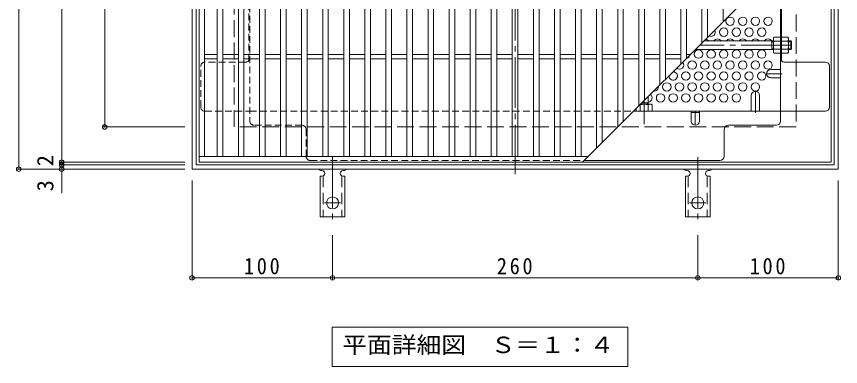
# Model space of a CAD drawing. Units: millimetres at full size, sheet at 1:4. Extents: x -752 to 1068, y -779 to 732.
# Drawn here: x -739 to -152, y -11 to 238 of the extents above; entities that cross this region are included whole.
import ezdxf
from ezdxf.enums import TextEntityAlignment as Align

# ---------------------------------------------------------------- set-up
doc = ezdxf.new("R2010")
doc.units = ezdxf.units.MM
doc.header["$LTSCALE"] = 4
doc.header["$PDMODE"] = 32
doc.header["$PDSIZE"] = 3.2
for name, pattern in [('CHAIN1', [8, 5, -1, 1, -1]), ('CHAIN2', [12, 9, -1, 1, -1]), ('DASHED1', [1.8, 1.2, -0.6]), ('DASHED2', [3, 2, -1]), ('DASHED3', [4, 3, -1])]:
    doc.linetypes.add(name, pattern=pattern)
for name, color, linetype, lineweight in [('A-1_躯体', 3, 'Continuous', 9), ('A-2_仕上', 3, 'Continuous', 9), ('A-4_その他', 7, 'Continuous', 9), ('A-5_文字', 7, 'Continuous', 9), ('A-6_寸法', 2, 'Continuous', 9), ('A-7_ハッチ', 2, 'Continuous', 9), ('A-8_記号', 2, 'Continuous', 9), ('A-A_ﾊｯﾁ-ﾜｸ', 3, 'Continuous', 9), ('A-B_ﾊｯﾁ', 2, 'Continuous', 9)]:
    doc.layers.add(name, color=color, linetype=linetype, lineweight=lineweight)
doc.styles.add('ＭＳ ゴシック', font='')
doc.styles.get('ＭＳ ゴシック').set_extended_font_data('MS Gothic')

msp = doc.modelspace()

# ---------------------------------------------------------------- linework, layer by layer
at = {"layer": 'A-1_躯体', "color": 2}
for p, q in [((-614.02, 129.849), (-614.02, 589.849)), ((-611.021, 132.849), (-611.021, 586.849)), ((-157.02, 586.849), (-157.02, 132.849)), ((-154.02, 589.849), (-154.02, 129.849)), ((-154.02, 129.849), (-614.02, 129.849)), ((-157.02, 132.849), (-611.021, 132.849))]:
    msp.add_line(p, q, dxfattribs=at)
at = {"layer": 'A-1_躯体', "color": 2, "linetype": 'DASHED3'}
for p, q in [((-584.02, 159.849), (-584.02, 559.849)), ((-184.02, 559.849), (-184.02, 159.849)), ((-184.02, 159.849), (-584.02, 159.849))]:
    msp.add_line(p, q, dxfattribs=at)
at = {"layer": 'A-1_躯体', "linetype": 'CHAIN2'}
for p, q in [((-187.22, 218.045), (-252.824, 218.045)), ((-292.22, 178.649), (-292.22, 161.813))]:
    msp.add_line(p, q, dxfattribs=at)
at = {"layer": 'A-1_躯体'}
for p, q in [((-200.22, 221.045), (-249.824, 221.045)), ((-201.22, 215.045), (-201.22, 221.045)), ((-201.22, 220.545), (-200.22, 220.545)), ((-187.72, 221.045), (-189.42, 221.045)), ((-189.42, 220.545), (-187.22, 220.545)), ((-187.72, 215.045), (-187.72, 221.045)), ((-187.72, 221.045), (-187.22, 220.545)), ((-187.22, 215.545), (-187.22, 220.545)), ((-200.22, 215.045), (-255.824, 215.045)), ((-201.22, 215.545), (-200.22, 215.545)), ((-189.42, 215.545), (-187.22, 215.545)), ((-187.72, 215.045), (-189.42, 215.045)), ((-187.72, 215.045), (-187.22, 215.545)), ((-294.72, 176.149), (-294.72, 176.045)), ((-293.824, 177.045), (-289.22, 177.045)), ((-289.72, 177.045), (-289.72, 176.045)), ((-289.22, 181.649), (-289.22, 176.045))]:
    msp.add_line(p, q, dxfattribs=at)
at = {"layer": 'A-2_仕上'}
for p, q in [((-609.02, 134.849), (-609.02, 584.849)), ((-605.02, 138.849), (-605.02, 580.849)), ((-596.022, 138.849), (-596.022, 580.849)), ((-592.022, 138.849), (-592.022, 580.849)), ((-581.022, 138.849), (-581.022, 580.849)), ((-577.022, 138.849), (-577.022, 580.849)), ((-566.022, 138.849), (-566.022, 580.849)), ((-562.022, 138.849), (-562.022, 580.849)), ((-551.021, 138.849), (-551.021, 580.849)), ((-547.022, 138.849), (-547.022, 580.849)), ((-536.021, 138.849), (-536.021, 580.849)), ((-532.021, 138.849), (-532.021, 580.849)), ((-521.021, 138.849), (-521.021, 580.849)), ((-517.021, 138.849), (-517.021, 580.849)), ((-506.021, 138.849), (-506.021, 580.849)), ((-502.021, 138.849), (-502.021, 580.849)), ((-491.021, 138.849), (-491.021, 580.849)), ((-487.021, 138.849), (-487.021, 580.849)), ((-476.021, 138.849), (-476.021, 580.849)), ((-472.021, 138.849), (-472.021, 580.849)), ((-461.021, 138.849), (-461.021, 580.849)), ((-457.021, 138.849), (-457.021, 580.849)), ((-446.021, 138.849), (-446.021, 580.849)), ((-442.021, 138.849), (-442.021, 580.849)), ((-431.021, 138.849), (-431.021, 580.849)), ((-427.021, 138.849), (-427.021, 580.849)), ((-416.021, 138.849), (-416.021, 580.849)), ((-412.021, 138.849), (-412.021, 580.849)), ((-401.02, 138.849), (-401.02, 580.849)), ((-397.02, 138.849), (-397.02, 580.849)), ((-386.02, 138.849), (-386.02, 580.849)), ((-382.02, 138.849), (-382.02, 580.849)), ((-371.02, 138.849), (-371.02, 580.849)), ((-367.02, 138.849), (-367.02, 580.849)), ((-356.02, 138.849), (-356.02, 580.849)), ((-352.02, 138.849), (-352.02, 580.849)), ((-341.02, 138.849), (-341.02, 580.849)), ((-337.02, 138.849), (-337.02, 580.849)), ((-326.02, 144.849), (-326.02, 580.849)), ((-322.02, 148.849), (-322.02, 580.849)), ((-311.02, 159.849), (-311.02, 580.849)), ((-307.02, 163.849), (-307.02, 580.849)), ((-296.02, 174.85), (-296.02, 580.849)), ((-292.02, 178.85), (-292.02, 580.849)), ((-281.02, 189.85), (-281.02, 580.849)), ((-277.02, 193.85), (-277.02, 580.849)), ((-266.019, 204.85), (-266.019, 580.849)), ((-262.02, 208.85), (-262.02, 580.849)), ((-251.019, 219.85), (-251.019, 580.849)), ((-247.019, 223.85), (-247.019, 580.849)), ((-236.019, 234.85), (-236.019, 580.849)), ((-159.02, 584.849), (-159.02, 134.849)), ((-336.02, 134.849), (-159.02, 311.849)), ((-605.02, 211.349), (-596.022, 211.349)), ((-592.022, 211.349), (-581.022, 211.349)), ((-577.022, 211.349), (-566.022, 211.349)), ((-562.022, 211.349), (-551.021, 211.349)), ((-547.022, 211.349), (-536.021, 211.349)), ((-532.021, 211.349), (-521.021, 211.349)), ((-517.021, 211.349), (-506.021, 211.349)), ((-502.021, 211.349), (-491.021, 211.349)), ((-487.021, 211.349), (-476.021, 211.349)), ((-472.021, 211.349), (-461.021, 211.349)), ((-457.021, 211.349), (-446.021, 211.349)), ((-442.021, 211.349), (-431.021, 211.349)), ((-427.021, 211.349), (-416.021, 211.349)), ((-412.021, 211.349), (-401.02, 211.349)), ((-397.02, 211.349), (-386.02, 211.349)), ((-382.02, 211.349), (-371.02, 211.349)), ((-367.02, 211.349), (-356.02, 211.349)), ((-352.02, 211.349), (-341.02, 211.349)), ((-337.02, 211.349), (-326.02, 211.349)), ((-322.02, 211.349), (-311.02, 211.349)), ((-307.02, 211.349), (-296.02, 211.349)), ((-292.02, 211.349), (-281.02, 211.349)), ((-277.02, 211.349), (-266.019, 211.349)), ((-262.02, 211.349), (-259.52, 211.349)), ((-605.02, 208.349), (-596.022, 208.349)), ((-592.022, 208.349), (-581.022, 208.349)), ((-577.022, 208.349), (-566.022, 208.349)), ((-562.022, 208.349), (-551.021, 208.349)), ((-547.022, 208.349), (-536.021, 208.349)), ((-532.021, 208.349), (-521.021, 208.349)), ((-517.021, 208.349), (-506.021, 208.349)), ((-502.021, 208.349), (-491.021, 208.349)), ((-487.021, 208.349), (-476.021, 208.349)), ((-472.021, 208.349), (-461.021, 208.349)), ((-457.021, 208.349), (-446.021, 208.349)), ((-442.021, 208.349), (-431.021, 208.349)), ((-427.021, 208.349), (-416.021, 208.349)), ((-412.021, 208.349), (-401.02, 208.349)), ((-397.02, 208.349), (-386.02, 208.349)), ((-382.02, 208.349), (-371.02, 208.349)), ((-367.02, 208.349), (-356.02, 208.349)), ((-352.02, 208.349), (-341.02, 208.349)), ((-337.02, 208.349), (-326.02, 208.349)), ((-322.02, 208.349), (-311.02, 208.349)), ((-307.02, 208.349), (-296.02, 208.349)), ((-292.02, 208.349), (-281.02, 208.349)), ((-277.02, 208.349), (-266.019, 208.349)), ((-609.02, 138.849), (-332.02, 138.849)), ((-159.02, 134.849), (-609.02, 134.849))]:
    msp.add_line(p, q, dxfattribs=at)
at = {"layer": 'A-4_その他'}
for p, q in [((-737.361, 589.849), (-737.361, 129.849)), ((-706.756, 584.849), (-706.756, 134.849)), ((-676.151, 559.849), (-676.151, 159.849)), ((-677.351, 159.849), (-619.021, 159.849)), ((-738.561, 129.849), (-619.021, 129.849)), ((-707.956, 134.849), (-619.021, 134.849)), ((-707.956, 132.849), (-619.021, 132.849)), ((-706.756, 134.849), (-706.756, 132.849)), ((-706.756, 132.849), (-706.756, 112.841)), ((-614.02, 51.272), (-614.02, 121.849)), ((-154.02, 51.272), (-154.02, 121.849)), ((-514.02, 51.272), (-514.02, 82.917)), ((-254.02, 51.272), (-254.02, 82.917)), ((-614.02, 52.472), (-514.02, 52.472)), ((-514.02, 52.472), (-254.02, 52.472)), ((-254.02, 52.472), (-154.02, 52.472))]:
    msp.add_line(p, q, dxfattribs=at)
for p in [(-676.151, 159.849), (-706.756, 134.849), (-737.361, 129.849), (-706.756, 132.849), (-706.756, 129.849), (-614.02, 52.472), (-514.02, 52.472), (-254.02, 52.472), (-154.02, 52.472)]:
    msp.add_point(p, dxfattribs=at)
at = {"layer": 'A-5_文字'}
for p, q in [((-514.22, 17.421), (-303.82, 17.421)), ((-303.82, 17.421), (-303.82, -10.579))]:
    msp.add_line(p, q, dxfattribs=at)
msp.add_lwpolyline([(-514.22, 17.421), (-514.22, -10.579), (-303.82, -10.579)], dxfattribs=at)
at = {"layer": 'A-6_寸法'}
for centre in [(-231.02, 235.098), (-222.02, 235.098), (-213.02, 235.098), (-204.02, 235.098), (-235.52, 227.304), (-226.52, 227.304), (-217.52, 227.304), (-208.52, 227.304), (-253.52, 211.715), (-244.52, 211.715), (-235.52, 211.715), (-226.52, 211.715), (-217.52, 211.715), (-208.52, 211.715), (-258.02, 203.921), (-249.02, 203.921), (-240.02, 203.921), (-231.02, 203.921), (-222.02, 203.921), (-213.02, 203.921), (-204.02, 203.921), (-262.52, 196.127), (-253.52, 196.127), (-244.52, 196.127), (-235.52, 196.127), (-226.52, 196.127), (-217.52, 196.127), (-208.52, 196.127), (-276.02, 188.333), (-267.02, 188.333), (-258.02, 188.333), (-249.02, 188.333), (-240.02, 188.333), (-231.02, 188.333), (-222.02, 188.333), (-213.02, 188.333), (-280.52, 180.538), (-271.52, 180.538), (-262.52, 180.538), (-253.52, 180.538), (-244.52, 180.538), (-235.52, 180.538), (-226.52, 180.538)]:
    msp.add_circle(centre, 3, dxfattribs=at)
for centre, start, end in [((-244.52, 227.304), 238.00459, 31.99541), ((-249.02, 219.51), 29.83741, 78.46504), ((-240.02, 219.51), 29.83741, 150.16259), ((-231.02, 219.51), 29.83741, 150.16259), ((-222.02, 219.51), 29.83741, 150.16259), ((-213.02, 219.51), 29.83741, 150.16259), ((-204.02, 219.51), 29.83741, 150.16259), ((-262.52, 211.715), 277.5077, 352.4923), ((-267.02, 203.921), 225.97281, 44.02719), ((-271.52, 196.127), 175.5817, 94.4183), ((-285.02, 188.333), 260.83013, 9.16987), ((-289.52, 180.538), 275.73917, 56.01542)]:
    msp.add_arc(centre, 3, start, end, dxfattribs=at)
at = {"layer": 'A-7_ハッチ', "linetype": 'CHAIN2'}
msp.add_line((-384.02, 593.446), (-384.02, 126.252), dxfattribs=at)
at = {"layer": 'A-7_ハッチ', "linetype": 'DASHED1'}
for p, q in [((-572.82, 555.652), (-572.82, 164.045)), ((-573.62, 207.007), (-573.62, 341.388)), ((-194.42, 207.007), (-194.42, 341.388)), ((-575.82, 206.046), (-604.824, 206.046)), ((-607.824, 174.045), (-607.824, 203.046)), ((-604.824, 171.045), (-572.82, 171.045)), ((-572.82, 171.045), (-299.824, 171.045)), ((-535.819, 161.045), (-569.82, 161.045)), ((-532.819, 158.045), (-532.819, 139.045)), ((-529.819, 136.045), (-334.824, 136.045))]:
    msp.add_line(p, q, dxfattribs=at)
at = {"layer": 'A-7_ハッチ'}
for p, q in [((-194.42, 207.007), (-194.42, 276.449)), ((-195.22, 164.045), (-195.22, 275.649)), ((-163.217, 206.046), (-192.22, 206.046)), ((-160.217, 174.045), (-160.217, 203.046)), ((-299.824, 171.045), (-163.217, 171.045)), ((-258.77, 170.245), (-252.77, 170.245)), ((-232.221, 161.045), (-198.22, 161.045)), ((-235.221, 139.045), (-235.221, 158.045)), ((-334.824, 136.045), (-238.221, 136.045))]:
    msp.add_line(p, q, dxfattribs=at)
at = {"layer": 'A-7_ハッチ', "linetype": 'DASHED1'}
for centre, start, end in [((-604.824, 203.046), 90, 180), ((-575.82, 209.046), 270, 0), ((-604.824, 174.045), 180, 270), ((-569.82, 164.045), 180, 270), ((-535.819, 158.045), 0, 90), ((-529.819, 139.045), 180, 270)]:
    msp.add_arc(centre, 3, start, end, dxfattribs=at)
at = {"layer": 'A-7_ハッチ'}
for centre, start, end in [((-192.22, 209.046), 180, 270), ((-163.217, 203.046), 0, 90), ((-163.217, 174.045), 270, 0), ((-232.221, 158.045), 90, 180), ((-198.22, 164.045), 270, 0), ((-238.221, 139.045), 270, 0)]:
    msp.add_arc(centre, 3, start, end, dxfattribs=at)
at = {"layer": 'A-8_記号'}
for p, q in [((-202.02, 200.788), (-195.22, 200.788)), ((-202.02, 194.788), (-195.22, 194.788)), ((-216.02, 182.195), (-216.02, 171.045)), ((-210.02, 182.195), (-210.02, 171.045)), ((-258.77, 164.045), (-258.77, 171.045)), ((-252.77, 164.045), (-252.77, 171.045))]:
    msp.add_line(p, q, dxfattribs=at)
at = {"layer": 'A-8_記号', "linetype": 'CHAIN1'}
for p, q in [((-194.02, 197.788), (-205.02, 197.788)), ((-213.02, 169.845), (-213.02, 185.195)), ((-255.77, 171.045), (-255.77, 161.045))]:
    msp.add_line(p, q, dxfattribs=at)
at = {"layer": 'A-8_記号'}
for centre, start, end in [((-202.02, 197.788), 90, 270), ((-213.02, 182.195), 0, 180), ((-255.77, 164.045), 180, 0)]:
    msp.add_arc(centre, 3, start, end, dxfattribs=at)
at = {"layer": 'A-A_ﾊｯﾁ-ﾜｸ', "color": 7, "linetype": 'CHAIN2'}
for p, q in [((-514.02, 138.317), (-514.02, 90.917)), ((-254.02, 138.317), (-254.02, 90.917)), ((-519.796, 105.849), (-508.244, 105.849)), ((-259.796, 105.849), (-248.244, 105.849))]:
    msp.add_line(p, q, dxfattribs=at)
at = {"layer": 'A-A_ﾊｯﾁ-ﾜｸ'}
for p, q in [((-522.77, 124.849), (-522.77, 95.849)), ((-522.77, 124.849), (-521.52, 124.849)), ((-522.02, 128.849), (-521.52, 128.849)), ((-506.525, 128.849), (-506.012, 128.849)), ((-505.27, 124.849), (-506.52, 124.849)), ((-505.27, 124.849), (-505.27, 95.849)), ((-262.77, 124.849), (-262.77, 95.849)), ((-262.77, 124.849), (-261.52, 124.849)), ((-262.02, 128.849), (-261.52, 128.849)), ((-246.525, 128.849), (-246.012, 128.849)), ((-245.27, 124.849), (-246.52, 124.849)), ((-245.27, 124.849), (-245.27, 95.849)), ((-505.27, 95.849), (-522.77, 95.849)), ((-245.27, 95.849), (-262.77, 95.849))]:
    msp.add_line(p, q, dxfattribs=at)
at = {"layer": 'A-A_ﾊｯﾁ-ﾜｸ', "linetype": 'DASHED2'}
for p, q in [((-520.77, 124.995), (-520.77, 95.849)), ((-507.27, 124.995), (-507.27, 95.849)), ((-260.77, 124.995), (-260.77, 95.849)), ((-247.27, 124.995), (-247.27, 95.849))]:
    msp.add_line(p, q, dxfattribs=at)
at = {"layer": 'A-A_ﾊｯﾁ-ﾜｸ'}
for centre in [(-514.02, 105.849), (-254.02, 105.849)]:
    msp.add_circle(centre, 4.25, dxfattribs=at)
for centre, start, end in [((-522.02, 130.849), 209.99951, 269.72403), ((-506.02, 130.849), 270.24162, 330.00072), ((-262.02, 130.849), 209.99951, 269.72403), ((-246.02, 130.849), 270.24162, 330.00072), ((-521.52, 126.849), 270, 90), ((-506.52, 126.849), 90.13329, 270), ((-261.52, 126.849), 270, 90), ((-246.52, 126.849), 90.13329, 270)]:
    msp.add_arc(centre, 2, start, end, dxfattribs=at)
at = {"layer": 'A-B_ﾊｯﾁ'}
for p, q in [((-200.22, 223.045), (-199.787, 223.796)), ((-200.22, 213.046), (-200.22, 223.045)), ((-195.22, 223.796), (-199.787, 223.796)), ((-195.22, 212.295), (-195.22, 223.796)), ((-194.42, 212.295), (-194.42, 223.796)), ((-194.42, 223.796), (-189.853, 223.796)), ((-189.42, 223.045), (-189.853, 223.796)), ((-189.42, 213.046), (-189.42, 223.045)), ((-199.787, 220.909), (-195.22, 220.909)), ((-189.853, 220.909), (-194.42, 220.909)), ((-200.22, 213.046), (-199.787, 212.295)), ((-199.787, 215.182), (-195.22, 215.182)), ((-195.22, 212.295), (-199.787, 212.295)), ((-189.853, 215.182), (-194.42, 215.182)), ((-194.42, 212.295), (-189.853, 212.295)), ((-189.42, 213.046), (-189.853, 212.295)), ((-294.824, 176.045), (-287.22, 176.045)), ((-287.22, 176.045), (-286.47, 175.612)), ((-297.97, 171.045), (-297.97, 172.899)), ((-295.083, 175.612), (-295.083, 171.045)), ((-289.357, 175.612), (-289.357, 171.045)), ((-286.47, 171.045), (-286.47, 175.612))]:
    msp.add_line(p, q, dxfattribs=at)
for centre, radius, start, end in [((-196.938, 222.151), 3.29, 149.99998, 176.07924), ((-192.702, 222.151), 3.29, 3.92076, 30.00002), ((-197.485, 222.386), 2.735, 180.2103, 212.68507), ((-190.537, 218.045), 9.683, 162.79973, 197.20026), ((-192.155, 222.386), 2.735, 327.31493, 359.7897), ((-199.103, 218.045), 9.683, 342.79974, 17.20027), ((-197.485, 213.705), 2.735, 147.31491, 179.78969), ((-196.938, 213.94), 3.29, 183.92075, 210), ((-192.155, 213.705), 2.735, 0.21031, 32.68509), ((-192.702, 213.94), 3.29, 330, 356.07925), ((-292.22, 166.363), 9.683, 72.79973, 107.20026), ((-287.88, 173.311), 2.735, 90.2103, 122.68507), ((-288.115, 172.764), 3.29, 59.99998, 86.07924), ((-296.56, 173.311), 2.735, 57.31491, 59.95843)]:
    msp.add_arc(centre, radius, start, end, dxfattribs=at)

# ---------------------------------------------------------------- texts
at = {"layer": 'A-4_その他', "color": 2, "style": 'ＭＳ ゴシック'}
for s, p in [('2', (-709.156, 131.889)), ('3', (-709.156, 114.034))]:
    msp.add_text(s, height=11.73, rotation=90, dxfattribs=at).set_placement(p, align=Align.BOTTOM_LEFT)
at = {"layer": 'A-4_その他', "color": 2, "char_height": 11.73, "attachment_point": 7, "style": 'ＭＳ ゴシック'}
for s, insert in [('\\T1.27;\\W0.9;100', (-577.02, 54.872)), ('\\T1.27;\\W0.9;260', (-397.02, 54.872)), ('\\T1.27;\\W0.9;100', (-217.02, 54.872))]:
    msp.add_mtext(s, dxfattribs=dict(at, insert=insert))
at = {"layer": 'A-5_文字', "color": 2, "style": 'ＭＳ ゴシック', "width": 1.1}
msp.add_text('平面詳細図\u3000Ｓ＝１：４', height=11.73, dxfattribs=at).set_placement((-507.02, -4.579), align=Align.BOTTOM_LEFT)

doc.saveas('drawing.dxf')
